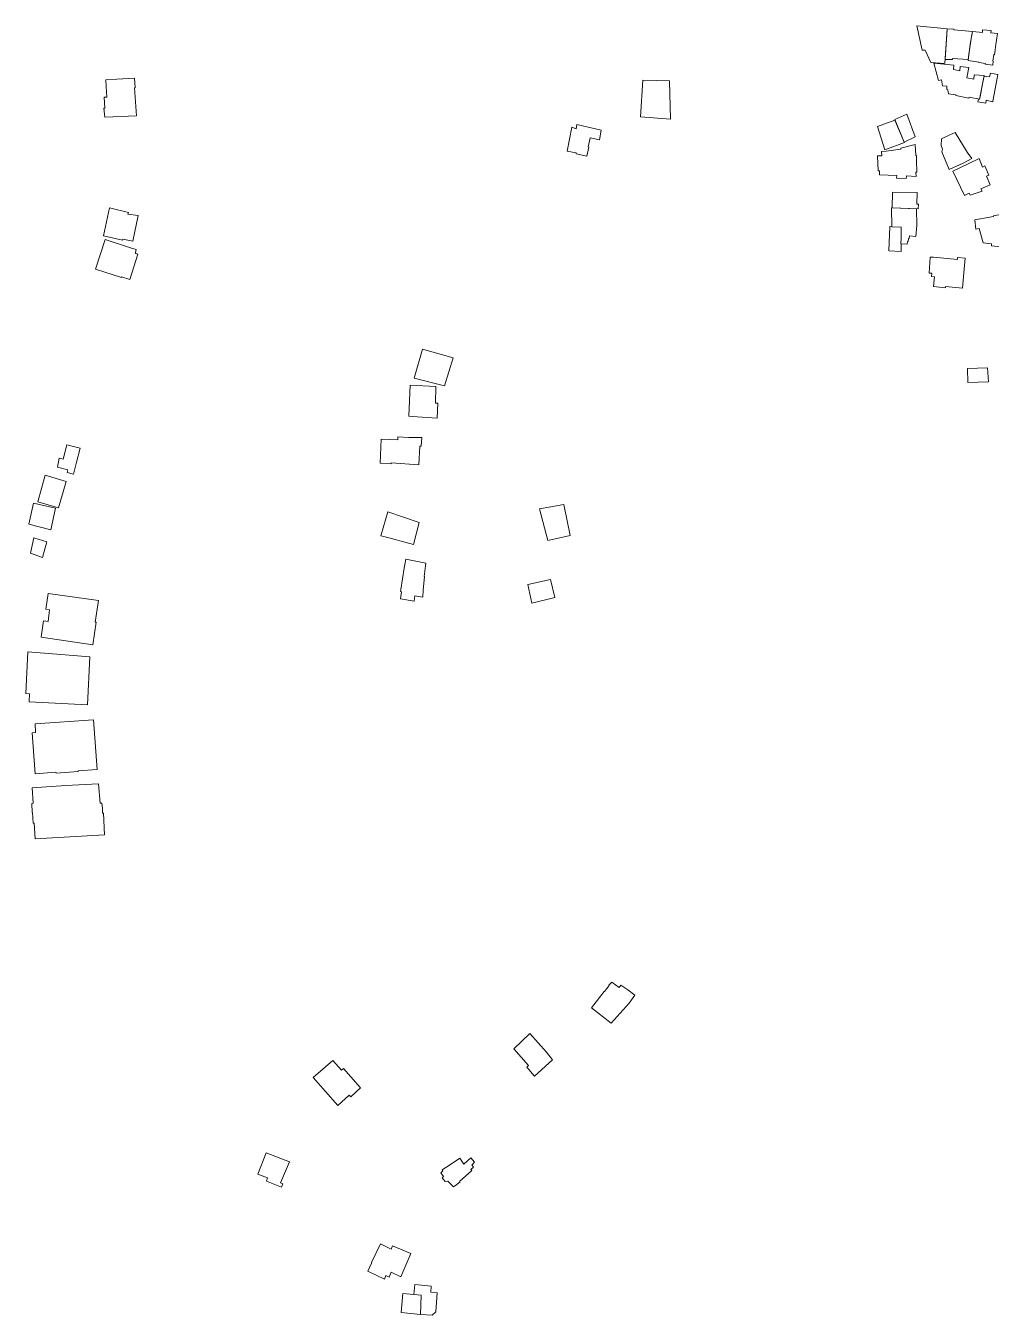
# Model space of a CAD drawing. Header units: metres. Extents: x 560562 to 562005, y 4539029 to 4540676.
# Drawn here: x 560565.4 to 560907.4, y 4539780.7 to 4540237.5 of the extents above; entities that cross this region are included whole.
import ezdxf

# ---------------------------------------------------------------- set-up
doc = ezdxf.new("R2010")
doc.units = ezdxf.units.M
doc.layers.add('B_MESKEN', color=2, linetype='Continuous', lineweight=0)

msp = doc.modelspace()

# ---------------------------------------------------------------- linework, layer by layer
at = {"layer": 'B_MESKEN', "lineweight": 13}
for points in [[(560881.0442, 4540237.4546, 146.4238), (560891.7266, 4540236.4098, 146.4238), (560890.9646, 4540224.0541, 146.4238), (560885.9985, 4540224.4208, 146.4238), (560883.9959, 4540228.7642, 146.4238), (560882.9161, 4540228.8542, 146.4238), (560881.0442, 4540237.4546, 146.4238)], [(560891.7266, 4540236.4098, 141.2113), (560894.0999, 4540236.3062, 141.2113), (560894.0832, 4540236.0222, 141.2113), (560900.6883, 4540235.4608, 141.2113), (560900.406, 4540233.7038, 141.2113), (560899.4734, 4540227.4349, 141.2113), (560899.2139, 4540225.5724, 141.2113), (560893.7164, 4540225.8644, 141.2113), (560893.7031, 4540225.5356, 141.2113), (560891.0564, 4540225.5428, 141.2113), (560891.6019, 4540234.3876, 141.2113), (560891.7266, 4540236.4098, 141.2113)], [(560900.6883, 4540235.4608, 144.3238), (560904.2407, 4540235.1281, 144.3238), (560904.289, 4540236.051, 144.3238), (560907.3843, 4540235.8008, 144.3238), (560907.287, 4540234.9239, 144.3238), (560909.5545, 4540234.7335, 144.3238), (560908.9381, 4540230.0526, 144.3238), (560908.7587, 4540228.8653, 144.3238), (560908.5079, 4540227.2055, 144.3238), (560908.2914, 4540227.2471, 144.3238), (560907.9676, 4540224.9228, 144.3238), (560908.1124, 4540224.8793, 144.3238), (560907.9819, 4540223.5169, 144.3238), (560905.2649, 4540223.8598, 144.3238), (560905.3046, 4540224.0838, 144.3238), (560902.9499, 4540224.4005, 144.3238), (560902.9883, 4540224.5854, 144.3238), (560899.1507, 4540225.1183, 144.3238), (560899.9601, 4540230.9292, 144.3238), (560900.6883, 4540235.4608, 144.3238)], [(560887.0793, 4540224.1815, 149.5738), (560894.1256, 4540223.4484, 149.5738), (560894.0456, 4540221.9181, 149.5738), (560896.2228, 4540221.5517, 149.5738), (560896.3767, 4540222.9899, 149.5738), (560899.4109, 4540222.6459, 149.5738), (560898.7641, 4540219.0554, 149.5738), (560901.1586, 4540218.5771, 149.5738), (560901.3112, 4540220.0623, 149.5738), (560904.8674, 4540219.8024, 149.5738), (560903.2705, 4540211.4378, 149.5738), (560899.5839, 4540212.141, 149.5738), (560899.4964, 4540211.8331, 149.5738), (560894.8283, 4540212.7222, 149.5738), (560894.8681, 4540213.0289, 149.5738), (560892.191, 4540213.3822, 149.5738), (560892.0366, 4540214.7654, 149.5738), (560891.6038, 4540214.9186, 149.5738), (560891.6697, 4540216.0724, 149.5738), (560890.1168, 4540216.2435, 149.5738), (560889.7302, 4540218.3259, 149.5738), (560888.6893, 4540218.0401, 149.5738), (560887.0793, 4540224.1815, 149.5738)], [(560603.9639, 4540218.9102, 123.3827), (560604.2251, 4540215.4977, 123.3827), (560603.9555, 4540215.448, 123.3827), (560604.6394, 4540205.5246, 123.3827), (560593.4307, 4540205.0348, 123.3827), (560593.0722, 4540208.2774, 123.3827), (560593.4156, 4540208.279, 123.3827), (560593.1766, 4540212.2001, 123.3827), (560594.1578, 4540212.2291, 123.3827), (560593.8953, 4540215.9321, 123.3827), (560593.7618, 4540218.2558, 123.3827), (560597.6365, 4540218.5408, 123.3827), (560603.9639, 4540218.9102, 123.3827)], [(560904.832, 4540219.617, 147.6238), (560906.8158, 4540219.3631, 147.6238), (560907.0935, 4540220.6164, 147.6238), (560909.6863, 4540220.145, 147.6238), (560908.7599, 4540215.1177, 147.6238), (560907.957, 4540210.7608, 147.6238), (560907.891, 4540210.5475, 147.6238), (560905.9018, 4540211.0128, 147.6238), (560905.6387, 4540211.0529, 147.6238), (560905.4991, 4540209.9913, 147.6238), (560902.6511, 4540210.5048, 147.6238), (560902.8934, 4540211.5098, 147.6238), (560903.2705, 4540211.4378, 147.6238), (560903.4436, 4540212.3447, 147.6238), (560904.3019, 4540216.8404, 147.6238), (560904.832, 4540219.617, 147.6238)], [(560784.0335, 4540218.1498, 111.641), (560793.4172, 4540217.9516, 111.641), (560793.8135, 4540204.3766, 111.641), (560783.1411, 4540205.2304, 111.641), (560784.0335, 4540218.1498, 111.641)], [(560873.1886, 4540204.2906, 145.2893), (560877.4321, 4540206.1936, 145.2893), (560880.4701, 4540198.0827, 145.2893), (560876.5532, 4540196.2797, 145.2893), (560873.1886, 4540204.2906, 145.2893)], [(560758.7902, 4540201.5109, 105.2125), (560760.4224, 4540200.9837, 105.2125), (560760.6413, 4540202.5475, 105.2125), (560769.2212, 4540200.4803, 105.2125), (560768.609, 4540197.0044, 105.2125), (560765.3131, 4540197.7575, 105.2125), (560764.5991, 4540194.5788, 105.2125), (560764.905, 4540194.4952, 105.2125), (560764.166, 4540191.2668, 105.2125), (560760.3669, 4540192.1415, 105.2125), (560760.4146, 4540192.4085, 105.2125), (560757.1456, 4540193.0687, 105.2125), (560758.7902, 4540201.5109, 105.2125)], [(560867.0749, 4540201.782, 144.0569), (560873.294, 4540204.0389, 144.0569), (560876.5529, 4540196.279, 144.0569), (560876.6292, 4540196.0719, 144.0569), (560869.7133, 4540193.5404, 144.0569), (560867.0749, 4540201.782, 144.0569)], [(560894.6014, 4540199.633, 147.2488), (560898.8303, 4540192.7439, 147.2488), (560900.5633, 4540190.3939, 147.2488), (560897.4241, 4540188.7536, 147.2488), (560892.4847, 4540186.5544, 147.2488), (560889.8519, 4540192.7644, 147.2488), (560890.0872, 4540193.7008, 147.2488), (560889.6278, 4540195.0841, 147.2488), (560889.7792, 4540197.4601, 147.2488), (560892.4581, 4540198.6698, 147.2488), (560894.6014, 4540199.633, 147.2488)], [(560880.7365, 4540184.0654, 156.3613), (560877.3345, 4540184.3022, 156.3613), (560877.2646, 4540183.3462, 156.3613), (560873.8655, 4540183.4668, 156.3613), (560873.9361, 4540184.3995, 156.3613), (560867.8451, 4540184.6591, 156.3613), (560867.8373, 4540186.1172, 156.3613), (560867.3127, 4540186.1113, 156.3613), (560867.1532, 4540191.4366, 156.3613), (560868.592, 4540191.4277, 156.3613), (560868.5522, 4540192.986, 156.3613), (560870.2243, 4540193.0762, 156.3613), (560875.3954, 4540193.7468, 156.3613), (560875.3375, 4540194.1642, 156.3613), (560880.4926, 4540195.4627, 156.3613), (560880.6878, 4540191.5114, 156.3613), (560880.8764, 4540191.5163, 156.3613), (560880.9458, 4540189.5635, 156.3613), (560881.0473, 4540185.5865, 156.3613), (560880.7175, 4540185.5904, 156.3613), (560880.7365, 4540184.0654, 156.3613)], [(560903.0722, 4540190.4768, 146.1613), (560904.3228, 4540187.416, 146.1613), (560905.0539, 4540187.8366, 146.1613), (560906.5502, 4540184.5225, 146.1613), (560905.6984, 4540184.146, 146.1613), (560906.9484, 4540181.1089, 146.1613), (560903.7348, 4540179.7409, 146.1613), (560904.1079, 4540178.9288, 146.1613), (560899.9519, 4540177.4246, 146.1613), (560899.5779, 4540178.2287, 146.1613), (560897.8797, 4540177.3703, 146.1613), (560893.8274, 4540185.9884, 146.1613), (560896.0275, 4540187.0201, 146.1613), (560903.0722, 4540190.4768, 146.1613)], [(560881.1401, 4540178.457, 148.2613), (560881.0567, 4540174.2844, 148.2613), (560881.5787, 4540174.298, 148.2613), (560881.5019, 4540172.656, 148.2613), (560872.3296, 4540172.9778, 148.2613), (560872.3783, 4540178.5084, 148.2613), (560881.1401, 4540178.457, 148.2613)], [(560605.1911, 4540170.2815, 111.7952), (560603.3042, 4540161.1923, 111.7952), (560599.7884, 4540161.8938, 111.7952), (560599.7181, 4540161.5576, 111.7952), (560592.9595, 4540163.0382, 111.7952), (560595.0647, 4540173.0315, 111.7952), (560601.7746, 4540171.3799, 111.7952), (560601.6351, 4540170.7137, 111.7952), (560605.1911, 4540170.2815, 111.7952)], [(560875.4647, 4540162.2508, 148.5613), (560875.5334, 4540166.0716, 148.5613), (560872.1827, 4540166.1946, 148.5613), (560872.0343, 4540172.9383, 148.5613), (560872.3296, 4540172.9778, 148.5613), (560880.8726, 4540172.6781, 148.5613), (560881.0731, 4540166.6854, 148.5613), (560880.7209, 4540162.8104, 148.5613), (560878.4362, 4540163.0316, 148.5613), (560878.2685, 4540162.1603, 148.5613), (560878.1245, 4540162.165, 148.5613), (560878.1245, 4540162.165, 148.5613), (560878.0102, 4540161.0608, 148.5613), (560877.7012, 4540161.0761, 148.5613), (560877.5584, 4540160.1586, 148.5613), (560875.3727, 4540160.2185, 148.5613), (560875.4647, 4540162.2508, 148.5613)], [(560901.9707, 4540165.3942, 156.7363), (560901.6015, 4540168.7799, 156.7363), (560908.1549, 4540169.8717, 156.7363), (560908.1533, 4540170.1839, 156.7363), (560911.26, 4540170.7306, 156.7363), (560911.3025, 4540169.9875, 156.7363), (560911.4462, 4540167.2738, 156.7363), (560911.5558, 4540165.2034, 156.7363), (560911.8462, 4540159.7204, 156.7363), (560911.6809, 4540159.0378, 156.7363), (560907.4873, 4540159.5248, 156.7363), (560907.511, 4540160.2439, 156.7363), (560904.5103, 4540160.5606, 156.7363), (560903.0852, 4540165.6162, 156.7363), (560901.9707, 4540165.3942, 156.7363)], [(560871.1387, 4540157.803, 147.6988), (560871.5135, 4540166.4111, 147.6988), (560872.176, 4540166.4988, 147.6988), (560872.1827, 4540166.1946, 147.6988), (560875.5334, 4540166.0716, 147.6988), (560875.4647, 4540162.2508, 147.6988), (560875.3775, 4540160.3242, 147.6988), (560875.5366, 4540160.214, 147.6988), (560875.4668, 4540157.5182, 147.6988), (560871.1387, 4540157.803, 147.6988)], [(560605.1576, 4540156.5314, 114.6827), (560602.3301, 4540147.6329, 114.6827), (560599.3923, 4540148.5189, 114.6827), (560599.3344, 4540148.3262, 114.6827), (560590.1947, 4540151.2841, 114.6827), (560593.5838, 4540161.7475, 114.6827), (560602.5005, 4540158.8618, 114.6827), (560604.4822, 4540158.1879, 114.6827), (560604.2889, 4540157.2107, 114.6827), (560604.3148, 4540156.9423, 114.6827), (560604.439, 4540156.8453, 114.6827), (560605.1576, 4540156.5314, 114.6827)], [(560897.193, 4540144.5734, 160.7863), (560891.1493, 4540145.1208, 160.7863), (560891.1221, 4540144.6704, 160.7863), (560886.9064, 4540145.1657, 160.7863), (560887.2328, 4540148.5884, 160.7863), (560886.2305, 4540148.6969, 160.7863), (560886.2963, 4540149.8172, 160.7863), (560885.3711, 4540149.8095, 160.7863), (560885.7221, 4540155.4816, 160.7863), (560886.9733, 4540155.4911, 160.7863), (560895.4104, 4540154.6761, 160.7863), (560895.4529, 4540155.3874, 160.7863), (560898.1271, 4540155.1546, 160.7863), (560897.6456, 4540149.9685, 160.7863), (560897.193, 4540144.5734, 160.7863)], [(560702.9675, 4540112.654, 98.1064), (560705.9909, 4540122.8666, 98.1064), (560716.7601, 4540119.8734, 98.1064), (560713.7467, 4540109.9103, 98.1064), (560702.9675, 4540112.654, 98.1064)], [(560906.1052, 4540116.2856, 169.7171), (560906.3851, 4540111.3901, 169.7171), (560899.1478, 4540111.1377, 169.7171), (560899.026, 4540116.099, 169.7171), (560906.1052, 4540116.2856, 169.7171)], [(560701.5971, 4540110.1343, 96.7439), (560710.6756, 4540109.7311, 96.7439), (560710.4956, 4540103.8176, 96.7439), (560711.3739, 4540103.7834, 96.7439), (560711.1257, 4540098.5025, 96.7439), (560702.3072, 4540099.0642, 96.7439), (560701.1041, 4540099.1718, 96.7439), (560701.5971, 4540110.1343, 96.7439)], [(560705.0005, 4540088.5089, 96.9972), (560704.6542, 4540081.9556, 96.9972), (560694.8336, 4540082.6461, 96.9972), (560694.8406, 4540082.2534, 96.9972), (560690.9259, 4540082.5689, 96.9972), (560691.3453, 4540091.0843, 96.9972), (560697.1926, 4540090.7889, 96.9972), (560697.251, 4540091.9087, 96.9972), (560701.1203, 4540091.6154, 96.9972), (560705.7695, 4540091.5934, 96.9972), (560705.4763, 4540088.5043, 96.9972), (560705.0005, 4540088.5089, 96.9972)], [(560583.4253, 4540082.8958, 110.6483), (560582.3564, 4540078.6536, 110.6483), (560580.0868, 4540079.2427, 110.6483), (560580.2932, 4540080.1537, 110.6483), (560576.6339, 4540081.1789, 110.6483), (560577.2237, 4540084.326, 110.6483), (560578.7187, 4540083.9812, 110.6483), (560578.7187, 4540083.9812, 110.6483), (560579.9569, 4540089.0452, 110.6483), (560584.6781, 4540087.8221, 110.6483), (560583.4253, 4540082.8958, 110.6483)], [(560577.0728, 4540066.7559, 110.7108), (560569.7349, 4540068.7859, 110.7108), (560572.3307, 4540078.2323, 110.7108), (560579.8019, 4540076.0651, 110.7108), (560577.0728, 4540066.7559, 110.7108)], [(560568.2299, 4540068.4037, 111.9983), (560575.9461, 4540066.6573, 111.9983), (560574.3373, 4540058.9435, 111.9983), (560566.4669, 4540060.9, 111.9983), (560568.2299, 4540068.4037, 111.9983)], [(560756.001, 4540067.9398, 115.2567), (560758.2151, 4540056.8643, 115.2567), (560750.2905, 4540055.1195, 115.2567), (560747.4338, 4540066.378, 115.2567), (560756.001, 4540067.9398, 115.2567)], [(560691.2299, 4540056.8146, 85.9317), (560693.7256, 4540065.3373, 85.9317), (560704.8001, 4540061.522, 85.9317), (560702.7149, 4540053.7109, 85.9317), (560692.2224, 4540056.6107, 85.9317), (560691.2299, 4540056.8146, 85.9317)], [(560567.1481, 4540050.608, 112.1832), (560568.3384, 4540056.055, 112.1832), (560572.8828, 4540054.673, 112.1832), (560571.3742, 4540049.1025, 112.1832), (560567.1481, 4540050.608, 112.1832)], [(560703.1912, 4540035.531, 94.6817), (560703.0563, 4540033.6305, 94.6817), (560698.1011, 4540034.4973, 94.6817), (560698.5112, 4540037.0177, 94.6817), (560698.2075, 4540037.0866, 94.6817), (560698.3237, 4540037.7753, 94.6817), (560699.4019, 4540045.359, 94.6817), (560700.0512, 4540048.54, 94.6817), (560707.1874, 4540047.1027, 94.6817), (560706.4899, 4540042.4262, 94.6817), (560706.6978, 4540042.3925, 94.6817), (560706.3934, 4540039.9703, 94.6817), (560706.1972, 4540037.6602, 94.6817), (560706.0577, 4540035.0613, 94.6817), (560703.1912, 4540035.531, 94.6817)], [(560751.3373, 4540041.3333, 114.0317), (560752.8492, 4540034.997, 114.0317), (560744.6776, 4540032.9957, 114.0317), (560743.2363, 4540039.5107, 114.0317), (560751.3373, 4540041.3333, 114.0317)], [(560573.3621, 4540026.5027, 118.4415), (560573.8957, 4540030.5591, 118.4415), (560572.5921, 4540030.8029, 118.4415), (560573.3552, 4540036.3556, 118.4415), (560591.1486, 4540033.9526, 118.4415), (560590.03, 4540026.2182, 118.4415), (560590.3273, 4540026.1872, 118.4415), (560589.2168, 4540018.204, 118.4415), (560570.9092, 4540020.8808, 118.4415), (560571.6868, 4540026.7514, 118.4415), (560573.3621, 4540026.5027, 118.4415)], [(560588.1173, 4540013.9778, 119.4438), (560587.324, 4539996.9429, 119.4438), (560566.5916, 4539997.9526, 119.4438), (560566.794, 4540000.8287, 119.4438), (560565.4481, 4540000.9412, 119.4438), (560566.1815, 4540015.6832, 119.4438), (560588.1173, 4540013.9778, 119.4438)], [(560568.7627, 4539990.1696, 119.9063), (560589.4401, 4539991.6375, 119.9063), (560590.7248, 4539974.082, 119.9063), (560583.9911, 4539973.5824, 119.9063), (560584.0106, 4539973.3212, 119.9063), (560576.1675, 4539972.6911, 119.9063), (560576.1352, 4539973.0837, 119.9063), (560568.7793, 4539972.5463, 119.9063), (560567.692, 4539987.0245, 119.9063), (560568.8609, 4539987.1586, 119.9063), (560568.7627, 4539990.1696, 119.9063)], [(560567.7419, 4539967.5412, 116.7125), (560579.6573, 4539968.3182, 116.7125), (560591.2402, 4539968.9435, 116.7125), (560591.7889, 4539962.1071, 116.7125), (560592.4173, 4539962.1, 116.7125), (560592.5698, 4539960.295, 116.7125), (560592.6455, 4539958.5415, 116.7125), (560593.0235, 4539958.5439, 116.7125), (560593.3401, 4539950.9045, 116.7125), (560568.788, 4539949.4361, 116.7125), (560568.3874, 4539955.0319, 116.7125), (560568.0138, 4539955.0253, 116.7125), (560567.8376, 4539958.8088, 116.7125), (560567.686, 4539958.8213, 116.7125), (560567.6057, 4539962.0489, 116.7125), (560568.0589, 4539962.0619, 116.7125), (560567.7419, 4539967.5412, 116.7125)], [(560778.6191, 4539896.0078, 102.3442), (560781.2058, 4539894.1345, 102.3442), (560779.1632, 4539891.242, 102.3442), (560772.8063, 4539884.1938, 102.3442), (560765.7969, 4539889.6087, 102.3442), (560770.3215, 4539895.449, 102.3442), (560770.4595, 4539895.4017, 102.3442), (560772.0897, 4539897.5072, 102.3442), (560771.9483, 4539897.674, 102.3442), (560772.9844, 4539898.763, 102.3442), (560775.6445, 4539896.8406, 102.3442), (560776.1929, 4539897.6679, 102.3442), (560778.6191, 4539896.0078, 102.3442)], [(560743.5348, 4539869.1741, 96.2446), (560738.3068, 4539875.0656, 96.2446), (560744.007, 4539880.4815, 96.2446), (560749.91, 4539873.8609, 96.2446), (560751.9792, 4539871.161, 96.2446), (560745.6071, 4539865.4659, 96.2446), (560742.9171, 4539868.6182, 96.2446), (560743.5348, 4539869.1741, 96.2446)], [(560667.2364, 4539864.8962, 90.5502), (560674.2259, 4539870.9726, 90.5502), (560677.2772, 4539867.534, 90.5502), (560678.0248, 4539868.1853, 90.5502), (560680.5929, 4539865.1462, 90.5502), (560683.9682, 4539861.2859, 90.5502), (560680.5563, 4539858.1527, 90.5502), (560680.0124, 4539858.6999, 90.5502), (560675.9223, 4539855.0623, 90.5502), (560667.2364, 4539864.8962, 90.5502)], [(560647.6881, 4539830.6689, 88.7157), (560650.6283, 4539838.2799, 88.7157), (560658.8062, 4539835.0647, 88.7157), (560655.6885, 4539827.5875, 88.7157), (560656.4756, 4539827.2325, 88.7157), (560656.048, 4539826.109, 88.7157), (560650.6478, 4539828.2627, 88.7157), (560651.0755, 4539829.3862, 88.7157), (560647.6881, 4539830.6689, 88.7157)], [(560712.3865, 4539831.2212, 102.8317), (560713.1982, 4539831.8968, 102.8317), (560712.9107, 4539832.2595, 102.8317), (560715.506, 4539833.903, 102.8317), (560719.1348, 4539836.3693, 102.8317), (560720.6054, 4539834.2929, 102.8317), (560723.0434, 4539836.516, 102.8317), (560724.4045, 4539834.9906, 102.8317), (560723.4147, 4539833.8366, 102.8317), (560724.0591, 4539833.2199, 102.8317), (560723.1067, 4539832.3953, 102.8317), (560723.3648, 4539832.0191, 102.8317), (560719.0506, 4539828.1587, 102.8317), (560719.2936, 4539827.9417, 102.8317), (560717.6918, 4539826.7101, 102.8317), (560716.9426, 4539826.1628, 102.8317), (560714.9164, 4539828.2587, 102.8317), (560714.0361, 4539828.1094, 102.8317), (560712.9551, 4539829.4375, 102.8317), (560713.3783, 4539829.8771, 102.8317), (560712.3865, 4539831.2212, 102.8317)], [(560688.0628, 4539799.3627, 103.8942), (560687.8562, 4539799.4549, 103.8942), (560691.0828, 4539805.9997, 103.8942), (560694.8363, 4539804.1718, 103.8942), (560695.3677, 4539805.2887, 103.8942), (560701.7672, 4539802.6076, 103.8942), (560698.2471, 4539794.3541, 103.8942), (560694.863, 4539795.9998, 103.8942), (560694.1339, 4539794.2356, 103.8942), (560692.9589, 4539794.7899, 103.8942), (560692.5424, 4539793.5674, 103.8942), (560686.6331, 4539796.3295, 103.8942), (560688.0628, 4539799.3627, 103.8942)], [(560702.8549, 4539788.0987, 108.7317), (560703.2629, 4539791.6066, 108.7317), (560709.0401, 4539791.026, 108.7317), (560708.9202, 4539788.8532, 108.7317), (560711.1379, 4539788.6242, 108.7317), (560710.6515, 4539781.9376, 108.7317), (560709.4126, 4539780.7473, 108.7317), (560705.2367, 4539781.0407, 108.7317), (560705.5135, 4539787.8618, 108.7317), (560702.8549, 4539788.0987, 108.7317)], [(560699.017, 4539788.4407, 108.6442), (560705.5135, 4539787.8618, 108.6442), (560705.2529, 4539781.039, 108.6442), (560698.4396, 4539781.7442, 108.6442), (560699.017, 4539788.4407, 108.6442)]]:
    msp.add_polyline3d(points, close=True, dxfattribs=at)

doc.saveas('drawing.dxf')
